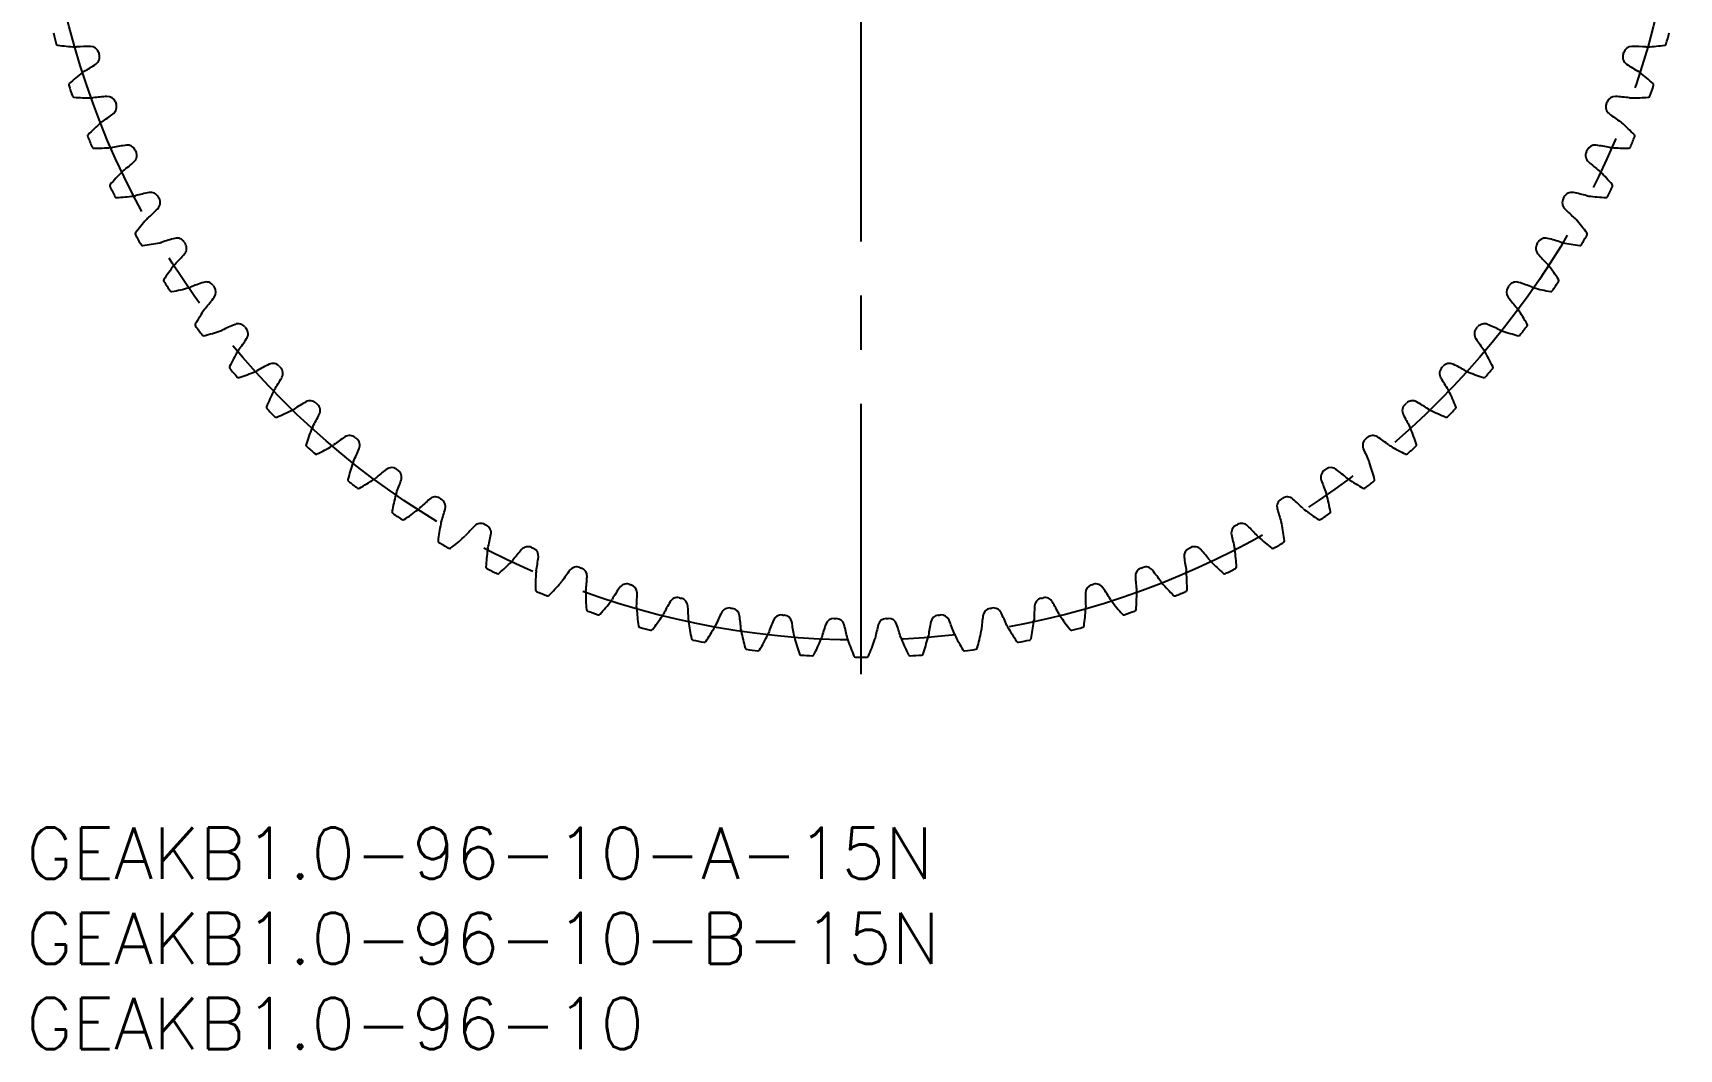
# Model space of a CAD drawing. Extents: x -1 to 169, y -13 to 123.
# Drawn here: x 0.4 to 97, y -13 to 46.6 of the extents above; entities that cross this region are included whole.
import ezdxf

# ---------------------------------------------------------------- set-up
doc = ezdxf.new("R2010")
doc.units = 0
doc.header["$LTSCALE"] = 0.5
doc.linetypes.add('CENTER', pattern=[50.8, 31.75, -6.35, 6.35, -6.35])
for name, color, linetype in [('MSM_CENTER', 1, 'CENTER'), ('MSM_CONTINUOUS', 7, 'CONTINUOUS'), ('MSM_PART_NUMBER', 7, 'CONTINUOUS')]:
    doc.layers.add(name, color=color, linetype=linetype)
doc.styles.get("Standard").update_dxf_attribs({"font": 'txt.shx', "height": 2, "bigfont": 'bigfont.shx'})

# ---------------------------------------------------------------- blocks, each defined once
blk = doc.blocks.new('*U3')
at = {"layer": 'MSM_PART_NUMBER'}
blk.add_text('GEAKB1.0-96-10-B-15N', height=3, dxfattribs=at).set_placement((0, -8))
blk = doc.blocks.new('*U4')
at = {"layer": 'MSM_PART_NUMBER'}
blk.add_text('GEAKB1.0-96-10-A-15N', height=3, dxfattribs=at).set_placement((0, -3))
blk = doc.blocks.new('*U5')
at = {"layer": 'MSM_PART_NUMBER'}
blk.add_text('GEAKB1.0-96-10', height=3, dxfattribs=at).set_placement((0, -13))

msp = doc.modelspace()

# ---------------------------------------------------------------- linework, layer by layer
at = {"layer": 'MSM_CENTER'}
msp.add_line((49, 9), (49, 109), dxfattribs=at)
msp.add_circle((49, 59), 48, dxfattribs=at)
at = {"layer": 'MSM_CONTINUOUS'}
for centre, radius, start, end in [((49, 59), 49, 194.60957, 195.39043), ((49, 59), 49, 344.60957, 345.39043), ((1.854, 46.022), 0.1, 195.39097, 262.31966), ((3.979, 61.78), 16, 262.31963, 265.9375), ((2.904, 46.649), 0.831, 265.93743, 273.1555), ((3.763, 31.072), 14.769, 89.98156, 93.15557), ((3.767, 45.341), 0.5, 16.80242, 89.98159), ((49, 59), 46.75, 196.80245, 196.94755), ((49, 59), 46.75, 343.05245, 343.19755), ((94.233, 45.341), 0.5, 90.01843, 163.19755), ((94.237, 31.072), 14.769, 86.84443, 90.01844), ((95.096, 46.649), 0.831, 266.8445, 274.06257), ((94.021, 61.78), 16, 274.0625, 277.68037), ((96.146, 46.022), 0.1, 277.68037, 344.60957), ((-4.129, 57.089), 14.769, 300.59443, 303.76844), ((3.802, 45.227), 0.5, 303.76843, 16.94755), ((94.198, 45.227), 0.5, 163.0525, 236.23159), ((102.129, 57.089), 14.769, 236.23156, 239.40557), ((2.589, 43.598), 0.1, 131.43037, 198.35957), ((49, 59), 49, 198.35957, 199.14043), ((13.11, 31.676), 16, 127.8125, 131.43037), ((3.81, 43.66), 0.831, 120.5945, 127.81257), ((94.19, 43.66), 0.831, 52.18743, 59.4055), ((84.89, 31.676), 16, 48.56963, 52.1875), ((49, 59), 49, 340.85957, 341.64043), ((95.411, 43.598), 0.1, 341.64097, 48.56966), ((2.803, 42.966), 0.1, 199.14097, 266.06966), ((3.893, 58.829), 16, 266.06963, 269.6875), ((3.81, 43.66), 0.831, 269.68742, 276.9055), ((5.686, 28.173), 14.769, 93.73156, 96.90557), ((4.757, 42.412), 0.5, 20.55243, 93.73159), ((49, 59), 46.75, 200.55245, 200.69755), ((49, 59), 46.75, 339.30245, 339.44755), ((93.243, 42.412), 0.5, 86.26843, 159.44755), ((92.314, 28.173), 14.769, 83.09443, 86.26844), ((94.19, 43.66), 0.831, 263.0945, 270.31257), ((94.107, 58.829), 16, 270.3125, 273.93037), ((95.197, 42.966), 0.1, 273.93037, 340.85957), ((-3.891, 53.618), 14.769, 304.34443, 307.51844), ((4.8, 42.3), 0.5, 307.51843, 20.69755), ((93.2, 42.3), 0.5, 159.30249, 232.48159), ((101.891, 53.618), 14.769, 232.48156, 235.65557), ((3.696, 40.595), 0.1, 135.18037, 202.10957), ((14.974, 29.388), 16, 131.5625, 135.18037), ((4.91, 40.738), 0.831, 124.3445, 131.56257), ((93.09, 40.738), 0.831, 48.43743, 55.6555), ((83.026, 29.388), 16, 44.81963, 48.4375), ((94.304, 40.595), 0.1, 337.89097, 44.81966), ((49, 59), 49, 202.10957, 202.89043), ((3.951, 39.979), 0.1, 202.89097, 269.81966), ((4.001, 55.879), 16, 269.81963, 273.4375), ((4.91, 40.738), 0.831, 273.43742, 280.6555), ((7.795, 25.406), 14.769, 97.48156, 100.65557), ((5.937, 39.554), 0.5, 24.30242, 97.48156), ((5.986, 39.445), 0.5, 311.26844, 24.44755), ((49, 59), 46.75, 204.30245, 204.44755), ((92.014, 39.445), 0.5, 155.55249, 228.73159), ((49, 59), 46.75, 335.55245, 335.69755), ((92.063, 39.554), 0.5, 82.51843, 155.69747), ((90.205, 25.406), 14.769, 79.34443, 82.51844), ((93.09, 40.738), 0.831, 259.3445, 266.56257), ((93.999, 55.879), 16, 266.5625, 270.18037), ((94.049, 39.979), 0.1, 270.18037, 337.10957), ((49, 59), 49, 337.10957, 337.89043), ((-3.425, 50.17), 14.769, 308.09443, 311.26844), ((101.425, 50.17), 14.769, 228.73156, 231.90557), ((4.997, 37.671), 0.1, 138.93037, 205.85957), ((16.984, 27.226), 16, 135.3125, 138.93037), ((6.199, 37.893), 0.831, 128.0945, 135.31257), ((91.801, 37.893), 0.831, 44.68743, 51.9055), ((81.016, 27.226), 16, 41.06963, 44.6875), ((93.003, 37.671), 0.1, 334.14097, 41.06966), ((49, 59), 49, 205.85957, 206.64043), ((5.291, 37.074), 0.1, 206.64097, 273.56966), ((4.301, 52.943), 16, 273.56963, 277.1875), ((6.199, 37.893), 0.831, 277.18743, 284.4055), ((10.08, 22.783), 14.769, 101.23156, 104.40557), ((7.301, 36.779), 0.5, 28.05242, 101.23159), ((7.357, 36.674), 0.5, 315.01844, 28.19755), ((49, 59), 46.75, 208.05245, 208.19755), ((90.643, 36.674), 0.5, 151.80249, 224.9816), ((49, 59), 46.75, 331.80245, 331.94755), ((90.699, 36.779), 0.5, 78.76843, 151.94755), ((87.92, 22.783), 14.769, 75.59443, 78.76844), ((91.801, 37.893), 0.831, 255.5945, 262.81257), ((93.699, 52.943), 16, 262.8125, 266.43037), ((92.709, 37.074), 0.1, 266.43037, 333.35957), ((49, 59), 49, 333.35957, 334.14043), ((7.671, 35.139), 0.831, 131.8445, 139.06257), ((-2.736, 46.76), 14.769, 311.84443, 315.01844), ((100.736, 46.76), 14.769, 224.98156, 228.15557), ((90.329, 35.139), 0.831, 40.93743, 48.1555), ((6.486, 34.839), 0.1, 142.68037, 209.60957), ((49, 59), 49, 209.60957, 210.39043), ((19.13, 25.2), 16, 139.0625, 142.68037), ((78.87, 25.2), 16, 37.31963, 40.9375), ((49, 59), 49, 329.60957, 330.39043), ((91.514, 34.839), 0.1, 330.39097, 37.31966), ((6.819, 34.262), 0.1, 210.39097, 277.31966), ((4.793, 50.032), 16, 277.31963, 280.9375), ((7.671, 35.139), 0.831, 280.93743, 288.1555), ((12.532, 20.315), 14.769, 104.98156, 108.15557), ((8.844, 34.1), 0.5, 31.80242, 104.98156), ((49, 59), 46.75, 211.80245, 211.94755), ((8.907, 33.998), 0.5, 318.76844, 31.94755), ((89.093, 33.998), 0.5, 148.05249, 221.23156), ((49, 59), 46.75, 328.05245, 328.19755), ((89.156, 34.1), 0.5, 75.01843, 148.19747), ((85.468, 20.315), 14.769, 71.84443, 75.01844), ((90.329, 35.139), 0.831, 251.8445, 259.06257), ((93.207, 50.032), 16, 259.0625, 262.68037), ((91.181, 34.262), 0.1, 262.68037, 329.60957), ((21.405, 23.318), 16, 142.8125, 146.43037), ((9.32, 32.487), 0.831, 135.5945, 142.81257), ((-1.824, 43.403), 14.769, 315.59443, 318.76844), ((99.824, 43.403), 14.769, 221.23156, 224.40557), ((88.68, 32.487), 0.831, 37.18743, 44.4055), ((76.595, 23.318), 16, 33.56963, 37.1875), ((8.157, 32.11), 0.1, 146.43037, 213.35957), ((49, 59), 49, 213.35957, 214.14043), ((15.141, 18.013), 14.769, 108.73156, 111.90557), ((10.558, 31.527), 0.5, 35.55242, 108.73156), ((87.442, 31.527), 0.5, 71.26843, 144.44747), ((82.859, 18.013), 14.769, 68.09443, 71.26844), ((49, 59), 49, 325.85957, 326.64043), ((89.843, 32.11), 0.1, 326.64097, 33.56966), ((8.527, 31.556), 0.1, 214.14043, 281.06966), ((5.474, 47.16), 16, 281.06963, 284.6875), ((9.32, 32.487), 0.831, 284.68743, 291.9055), ((-0.695, 40.112), 14.769, 319.34443, 322.51844), ((49, 59), 46.75, 215.55245, 215.69755), ((10.628, 31.429), 0.5, 322.51844, 35.69755), ((87.372, 31.429), 0.5, 144.30249, 217.48156), ((49, 59), 46.75, 324.30245, 324.44755), ((98.695, 40.112), 14.769, 217.48156, 220.65557), ((88.68, 32.487), 0.831, 248.0945, 255.31257), ((92.526, 47.16), 16, 255.3125, 258.93037), ((89.473, 31.556), 0.1, 258.93037, 325.85957), ((23.798, 21.59), 16, 146.5625, 150.18037), ((11.139, 29.949), 0.831, 139.3445, 146.56257), ((86.861, 29.949), 0.831, 33.43743, 40.6555), ((74.202, 21.59), 16, 29.81963, 33.4375), ((10.003, 29.497), 0.1, 150.18037, 217.10957), ((49, 59), 49, 217.10957, 217.89043), ((6.342, 44.339), 16, 284.81963, 288.4375), ((11.139, 29.949), 0.831, 288.43743, 295.6555), ((17.894, 15.886), 14.769, 112.48156, 115.65557), ((12.437, 29.071), 0.5, 39.30242, 112.48156), ((49, 59), 46.75, 219.30245, 219.44755), ((12.513, 28.979), 0.5, 326.26844, 39.44747), ((85.487, 28.979), 0.5, 140.55249, 213.73156), ((49, 59), 46.75, 320.55245, 320.69755), ((85.563, 29.071), 0.5, 67.51843, 140.69755), ((80.106, 15.886), 14.769, 64.34443, 67.51844), ((86.861, 29.949), 0.831, 244.3445, 251.56257), ((91.658, 44.339), 16, 251.5625, 255.18037), ((49, 59), 49, 322.10957, 322.89043), ((87.997, 29.497), 0.1, 322.89097, 29.81965), ((10.409, 28.968), 0.1, 217.89097, 284.81966), ((13.121, 27.535), 0.831, 143.0945, 150.31257), ((0.646, 36.902), 14.769, 323.09443, 326.26844), ((97.354, 36.902), 14.769, 213.73156, 216.90557), ((84.879, 27.535), 0.831, 29.68743, 36.9055), ((87.591, 28.968), 0.1, 255.18037, 322.10957), ((12.016, 27.009), 0.1, 153.93037, 220.85957), ((26.299, 20.022), 16, 150.3125, 153.93037), ((20.78, 13.944), 14.769, 116.23156, 119.40557), ((14.473, 26.744), 0.5, 43.05242, 116.23156), ((49, 59), 46.75, 223.05245, 223.19755), ((49, 59), 46.75, 316.80245, 316.94755), ((83.527, 26.744), 0.5, 63.76844, 136.94747), ((77.22, 13.944), 14.769, 60.59443, 63.76844), ((71.701, 20.022), 16, 26.06963, 29.6875), ((85.984, 27.009), 0.1, 319.14097, 26.06965), ((49, 59), 49, 220.85957, 221.64043), ((12.456, 26.508), 0.1, 221.64097, 288.56966), ((7.392, 41.58), 16, 288.56963, 292.1875), ((13.121, 27.535), 0.831, 292.18743, 299.4055), ((2.195, 33.787), 14.769, 326.84443, 330.01844), ((14.555, 26.657), 0.5, 330.01844, 43.19747), ((83.445, 26.657), 0.5, 136.80241, 209.98156), ((95.805, 33.787), 14.769, 209.98156, 213.15557), ((84.879, 27.535), 0.831, 240.5945, 247.81257), ((90.608, 41.58), 16, 247.8125, 251.43037), ((85.544, 26.508), 0.1, 251.43037, 318.35957), ((49, 59), 49, 318.35957, 319.14043), ((28.896, 18.621), 16, 154.0625, 157.68037), ((15.255, 25.255), 0.831, 146.8445, 154.06257), ((82.745, 25.255), 0.831, 25.93743, 33.1555), ((69.104, 18.621), 16, 22.31963, 25.9375), ((14.188, 24.659), 0.1, 157.68037, 224.60957), ((49, 59), 49, 224.60957, 225.39043), ((8.621, 38.896), 16, 292.31963, 295.9375), ((15.255, 25.255), 0.831, 295.93743, 303.1555), ((23.787, 12.195), 14.769, 119.98156, 123.15557), ((16.657, 24.555), 0.5, 46.80242, 119.9816), ((3.944, 30.78), 14.769, 330.59443, 333.76844), ((49, 59), 46.75, 226.80245, 226.94755), ((16.744, 24.473), 0.5, 333.76844, 46.94755), ((81.256, 24.473), 0.5, 133.05241, 206.23159), ((94.056, 30.78), 14.769, 206.23156, 209.40557), ((49, 59), 46.75, 313.05245, 313.19755), ((81.343, 24.555), 0.5, 60.01843, 133.19755), ((74.213, 12.195), 14.769, 56.84443, 60.01844), ((82.745, 25.255), 0.831, 236.8445, 244.06257), ((89.379, 38.896), 16, 244.0625, 247.68037), ((49, 59), 49, 314.60957, 315.39043), ((83.812, 24.659), 0.1, 315.39097, 22.31966), ((14.659, 24.188), 0.1, 225.39043, 292.31966), ((31.58, 17.392), 16, 157.8125, 161.43037), ((17.535, 23.121), 0.831, 150.5945, 157.81257), ((80.465, 23.121), 0.831, 22.18743, 29.4055), ((66.42, 17.392), 16, 18.56963, 22.1875), ((83.341, 24.188), 0.1, 247.68037, 314.60957), ((16.508, 22.456), 0.1, 161.43037, 228.35957), ((49, 59), 49, 228.35957, 229.14043), ((10.022, 36.299), 16, 296.06963, 299.6875), ((17.535, 23.121), 0.831, 299.68743, 306.9055), ((26.902, 10.646), 14.769, 123.73156, 126.90557), ((18.979, 22.513), 0.5, 50.55242, 123.73159), ((5.886, 27.894), 14.769, 334.34443, 337.51844), ((49, 59), 46.75, 230.55245, 230.69755), ((19.071, 22.437), 0.5, 337.51844, 50.69755), ((78.929, 22.437), 0.5, 129.30249, 202.48159), ((92.114, 27.894), 14.769, 202.48156, 205.65557), ((49, 59), 46.75, 309.30245, 309.44755), ((79.021, 22.513), 0.5, 56.26843, 129.44755), ((71.098, 10.646), 14.769, 53.09443, 56.26844), ((80.465, 23.121), 0.831, 233.0945, 240.31257), ((87.978, 36.299), 16, 240.3125, 243.93037), ((49, 59), 49, 310.85957, 311.64043), ((81.492, 22.456), 0.1, 311.64097, 18.56965), ((17.009, 22.016), 0.1, 229.14043, 296.06966), ((34.339, 16.342), 16, 161.5625, 165.18037), ((19.949, 21.139), 0.831, 154.3445, 161.56257), ((78.051, 21.139), 0.831, 18.43743, 25.6555), ((63.661, 16.342), 16, 14.81963, 18.4375), ((80.991, 22.016), 0.1, 243.93037, 310.85957), ((18.968, 20.409), 0.1, 165.18037, 232.10957), ((49, 59), 49, 232.10957, 232.89043), ((11.59, 33.798), 16, 299.81963, 303.4375), ((19.949, 21.139), 0.831, 303.43743, 310.6555), ((30.112, 9.305), 14.769, 127.48156, 130.65557), ((21.429, 20.628), 0.5, 54.30242, 127.48159), ((8.013, 25.141), 14.769, 338.09443, 341.26844), ((49, 59), 46.75, 234.30245, 234.44755), ((21.527, 20.558), 0.5, 341.26843, 54.44755), ((76.473, 20.558), 0.5, 125.55249, 198.73156), ((89.987, 25.141), 14.769, 198.73156, 201.90557), ((49, 59), 46.75, 305.55245, 305.69755), ((76.571, 20.628), 0.5, 52.51843, 125.69755), ((67.888, 9.305), 14.769, 49.34443, 52.51844), ((78.051, 21.139), 0.831, 229.3445, 236.56257), ((86.41, 33.798), 16, 236.5625, 240.18037), ((49, 59), 49, 307.10957, 307.89043), ((79.032, 20.409), 0.1, 307.89097, 14.81966), ((19.497, 20.003), 0.1, 232.89043, 299.81966), ((37.16, 15.474), 16, 165.3125, 168.93037), ((22.487, 19.32), 0.831, 158.0945, 165.31257), ((23.998, 18.907), 0.5, 58.05242, 131.23156), ((49, 59), 46.75, 238.05245, 238.19755), ((49, 59), 46.75, 301.80245, 301.94755), ((74.002, 18.907), 0.5, 48.76843, 121.94747), ((75.513, 19.32), 0.831, 14.68743, 21.9055), ((60.84, 15.474), 16, 11.06963, 14.6875), ((78.503, 20.003), 0.1, 240.18037, 307.10957), ((21.556, 18.527), 0.1, 168.93037, 235.85957), ((49, 59), 49, 235.85957, 236.64043), ((13.318, 31.405), 16, 303.56963, 307.1875), ((22.487, 19.32), 0.831, 307.18743, 314.4055), ((33.403, 8.176), 14.769, 131.23156, 134.40557), ((10.315, 22.532), 14.769, 341.84443, 345.01844), ((24.1, 18.844), 0.5, 345.01843, 58.19755), ((73.9, 18.844), 0.5, 121.80249, 194.98156), ((87.685, 22.532), 14.769, 194.98156, 198.15557), ((64.597, 8.176), 14.769, 45.59443, 48.76844), ((75.513, 19.32), 0.831, 225.5945, 232.81257), ((84.682, 31.405), 16, 232.8125, 236.43037), ((49, 59), 49, 303.35957, 304.14043), ((76.444, 18.527), 0.1, 304.14043, 11.06966), ((22.11, 18.157), 0.1, 236.64043, 303.56967), ((40.032, 14.793), 16, 169.0625, 172.68037), ((25.139, 17.671), 0.831, 161.8445, 169.06257), ((36.76, 7.264), 14.769, 134.98156, 138.15557), ((26.674, 17.357), 0.5, 61.80242, 134.98156), ((49, 59), 46.75, 241.80245, 241.94755), ((26.779, 17.301), 0.5, 348.76843, 61.94755), ((71.221, 17.301), 0.5, 118.05249, 191.23156), ((49, 59), 46.75, 298.05245, 298.19755), ((71.326, 17.357), 0.5, 45.01843, 118.19747), ((61.24, 7.264), 14.769, 41.84443, 45.01844), ((72.861, 17.671), 0.831, 10.93743, 18.1555), ((57.968, 14.793), 16, 7.31963, 10.9375), ((75.89, 18.157), 0.1, 236.43037, 303.35957), ((24.262, 16.819), 0.1, 172.68037, 239.60957), ((49, 59), 49, 239.60957, 240.39043), ((15.2, 29.13), 16, 307.31963, 310.9375), ((25.139, 17.671), 0.831, 310.93743, 318.1555), ((12.783, 20.08), 14.769, 345.59443, 348.76844), ((29.445, 15.986), 0.5, 65.55242, 138.73159), ((49, 59), 46.75, 245.55245, 245.69755), ((49, 59), 46.75, 294.30245, 294.44755), ((68.555, 15.986), 0.5, 41.26843, 114.44747), ((85.217, 20.08), 14.769, 191.23156, 194.40557), ((72.861, 17.671), 0.831, 221.8445, 229.06257), ((82.8, 29.13), 16, 229.0625, 232.68037), ((49, 59), 49, 299.60957, 300.39043), ((73.738, 16.819), 0.1, 300.39043, 7.31966), ((24.839, 16.486), 0.1, 240.39097, 307.31967), ((42.943, 14.301), 16, 172.8125, 176.43037), ((27.893, 16.199), 0.831, 165.5945, 172.81257), ((17.226, 26.984), 16, 311.06963, 314.6875), ((27.893, 16.199), 0.831, 314.68743, 321.9055), ((40.17, 6.575), 14.769, 138.73156, 141.90557), ((29.554, 15.937), 0.5, 352.51843, 65.69755), ((15.406, 17.795), 14.769, 349.34443, 352.51844), ((68.446, 15.937), 0.5, 114.30249, 187.48159), ((82.594, 17.795), 14.769, 187.48156, 190.65557), ((57.83, 6.575), 14.769, 38.09443, 41.26844), ((70.107, 16.199), 0.831, 218.0945, 225.31257), ((80.774, 26.984), 16, 225.3125, 228.93037), ((70.107, 16.199), 0.831, 7.18743, 14.4055), ((55.057, 14.301), 16, 3.56963, 7.1875), ((73.161, 16.486), 0.1, 232.68037, 299.60957), ((27.074, 15.291), 0.1, 176.43037, 243.35957), ((49, 59), 49, 243.35957, 244.14043), ((27.671, 14.997), 0.1, 244.14043, 311.06967), ((45.879, 14.001), 16, 176.5625, 180.18037), ((30.738, 14.91), 0.831, 169.3445, 176.56257), ((43.618, 6.109), 14.769, 142.48156, 145.65557), ((32.3, 14.8), 0.5, 69.30249, 142.48159), ((49, 59), 46.75, 249.30245, 249.44755), ((32.412, 14.757), 0.5, 356.26843, 69.44755), ((18.173, 15.686), 14.769, 353.09443, 356.26844), ((65.588, 14.757), 0.5, 110.55249, 183.73156), ((79.827, 15.686), 14.769, 183.73156, 186.90557), ((49, 59), 46.75, 290.55245, 290.69755), ((65.7, 14.8), 0.5, 37.51843, 110.69747), ((54.382, 6.109), 14.769, 34.34443, 37.51844), ((67.262, 14.91), 0.831, 3.43743, 10.6555), ((52.121, 14.001), 16, 359.81963, 3.4375), ((70.329, 14.997), 0.1, 228.93037, 295.85957), ((49, 59), 49, 295.85957, 296.64043), ((70.926, 15.291), 0.1, 296.64097, 3.56966), ((29.979, 13.951), 0.1, 180.18037, 247.10957), ((49, 59), 49, 247.10957, 247.89043), ((30.595, 13.696), 0.1, 247.89043, 314.81967), ((19.388, 24.974), 16, 314.81963, 318.4375), ((30.738, 14.91), 0.831, 318.43743, 325.6555), ((33.66, 13.81), 0.831, 173.0945, 180.31257), ((48.829, 13.893), 16, 180.3125, 183.93037), ((47.089, 5.871), 14.769, 146.23156, 149.40557), ((35.227, 13.802), 0.5, 73.05249, 146.2316), ((49, 59), 46.75, 253.05245, 253.19755), ((35.341, 13.767), 0.5, 0.01843, 73.19755), ((21.072, 13.763), 14.769, 356.84443, 0.01844), ((62.659, 13.767), 0.5, 106.80249, 179.98156), ((76.928, 13.763), 14.769, 179.98156, 183.15557), ((49, 59), 46.75, 286.80245, 286.94755), ((62.773, 13.802), 0.5, 33.76843, 106.94755), ((50.911, 5.871), 14.769, 30.59443, 33.76844), ((49.171, 13.893), 16, 356.06963, 359.6875), ((64.34, 13.81), 0.831, 359.68743, 6.9055), ((67.262, 14.91), 0.831, 214.3445, 221.56257), ((78.612, 24.974), 16, 221.5625, 225.18037), ((67.405, 13.696), 0.1, 225.18037, 292.10957), ((49, 59), 49, 292.10957, 292.89043), ((68.021, 13.951), 0.1, 292.89043, 359.81966), ((32.966, 12.803), 0.1, 183.93037, 250.85957), ((49, 59), 49, 250.85957, 251.64043), ((21.676, 23.11), 16, 318.56963, 322.1875), ((33.66, 13.81), 0.831, 322.18743, 329.4055), ((36.649, 12.904), 0.831, 176.8445, 184.06257), ((51.78, 13.979), 16, 184.0625, 187.68037), ((50.568, 5.859), 14.769, 149.98156, 153.15557), ((38.212, 12.998), 0.5, 76.80249, 149.98159), ((49, 59), 46.75, 256.80245, 256.94755), ((38.329, 12.971), 0.5, 3.76843, 76.94755), ((24.091, 12.033), 14.769, 0.59443, 3.76844), ((54.04, 6.076), 14.769, 153.73156, 156.90557), ((41.244, 12.391), 0.5, 80.55249, 153.7316), ((49, 59), 46.75, 260.55245, 260.69755), ((41.362, 12.371), 0.5, 7.51843, 80.69755), ((56.638, 12.371), 0.5, 99.30249, 172.48159), ((49, 59), 46.75, 279.30245, 279.44755), ((56.756, 12.391), 0.5, 26.26843, 99.44755), ((43.96, 6.076), 14.769, 23.09443, 26.26844), ((73.909, 12.033), 14.769, 176.23156, 179.40557), ((59.671, 12.971), 0.5, 103.05249, 176.23156), ((49, 59), 46.75, 283.05245, 283.19755), ((59.788, 12.998), 0.5, 30.01842, 103.19747), ((47.432, 5.859), 14.769, 26.84443, 30.01844), ((46.22, 13.979), 16, 352.31963, 355.9375), ((61.351, 12.904), 0.831, 355.93743, 3.1555), ((64.34, 13.81), 0.831, 210.5945, 217.81257), ((76.324, 23.11), 16, 217.8125, 221.43037), ((49, 59), 49, 288.35957, 289.14043), ((65.034, 12.803), 0.1, 289.14043, 356.06966), ((33.598, 12.589), 0.1, 251.64043, 318.56966), ((36.022, 11.854), 0.1, 187.68037, 254.60957), ((49, 59), 49, 254.60957, 255.39043), ((36.666, 11.681), 0.1, 255.39043, 322.31967), ((24.082, 21.4), 16, 322.31963, 325.9375), ((36.649, 12.904), 0.831, 325.93743, 333.1555), ((39.69, 12.195), 0.831, 180.5945, 187.81257), ((54.718, 14.257), 16, 187.8125, 191.43037), ((26.595, 19.851), 16, 326.06963, 329.6875), ((39.69, 12.195), 0.831, 329.68743, 336.9055), ((27.216, 10.504), 14.769, 4.34443, 7.51844), ((42.771, 11.686), 0.831, 184.3445, 191.56257), ((57.49, 6.519), 14.769, 157.48156, 160.65557), ((44.309, 11.983), 0.5, 84.30249, 157.4816), ((49, 59), 46.75, 264.30245, 264.44755), ((44.428, 11.972), 0.5, 11.26843, 84.44755), ((30.434, 9.183), 14.769, 8.09443, 11.26844), ((60.905, 7.186), 14.769, 161.23156, 164.40557), ((47.394, 11.777), 0.5, 88.05249, 161.23156), ((49, 59), 46.75, 268.05245, 268.19755), ((47.514, 11.773), 0.5, 15.01843, 88.19755), ((33.732, 8.076), 14.769, 11.84443, 15.01844), ((64.268, 8.076), 14.769, 164.98156, 168.15557), ((50.486, 11.773), 0.5, 91.80249, 164.98156), ((49, 59), 46.75, 271.80245, 271.94755), ((50.606, 11.777), 0.5, 18.76843, 91.94747), ((37.095, 7.186), 14.769, 15.59443, 18.76844), ((67.566, 9.183), 14.769, 168.73156, 171.90557), ((53.572, 11.972), 0.5, 95.55249, 168.73156), ((49, 59), 46.75, 275.55245, 275.69755), ((53.691, 11.983), 0.5, 22.51843, 95.69747), ((40.51, 6.519), 14.769, 19.34443, 22.51844), ((55.229, 11.686), 0.831, 348.43743, 355.6555), ((70.784, 10.504), 14.769, 172.48156, 175.65557), ((58.31, 12.195), 0.831, 203.0945, 210.31257), ((71.405, 19.851), 16, 210.3125, 213.93037), ((43.282, 14.257), 16, 348.56963, 352.1875), ((58.31, 12.195), 0.831, 352.18743, 359.4055), ((61.351, 12.904), 0.831, 206.8445, 214.06257), ((73.918, 21.4), 16, 214.0625, 217.68037), ((61.334, 11.681), 0.1, 217.68037, 284.60957), ((49, 59), 49, 284.60957, 285.39043), ((61.978, 11.854), 0.1, 285.39097, 352.31966), ((64.402, 12.589), 0.1, 221.43037, 288.35957), ((39.133, 11.106), 0.1, 191.43037, 258.35957), ((49, 59), 49, 258.35957, 259.14043), ((39.787, 10.976), 0.1, 259.14043, 326.06967), ((57.632, 14.727), 16, 191.5625, 195.18037), ((29.203, 18.469), 16, 329.81963, 333.4375), ((42.771, 11.686), 0.831, 333.43743, 340.6555), ((45.879, 11.38), 0.831, 188.0945, 195.31257), ((60.509, 15.386), 16, 195.3125, 198.93037), ((31.896, 17.261), 16, 333.56963, 337.1875), ((45.879, 11.38), 0.831, 337.18743, 344.4055), ((49, 11.278), 0.831, 191.8445, 199.06257), ((63.337, 16.232), 16, 199.0625, 202.68037), ((34.663, 16.232), 16, 337.31963, 340.9375), ((49, 11.278), 0.831, 340.93743, 348.1555), ((52.121, 11.38), 0.831, 195.5945, 202.81257), ((66.104, 17.261), 16, 202.8125, 206.43037), ((37.491, 15.386), 16, 341.06963, 344.6875), ((52.121, 11.38), 0.831, 344.68743, 351.9055), ((55.229, 11.686), 0.831, 199.3445, 206.56257), ((68.797, 18.469), 16, 206.5625, 210.18037), ((40.368, 14.727), 16, 344.81963, 348.4375), ((58.213, 10.976), 0.1, 213.93037, 280.85957), ((49, 59), 49, 280.85957, 281.64043), ((58.867, 11.106), 0.1, 281.64097, 348.56967), ((42.287, 10.563), 0.1, 195.18037, 262.10957), ((49, 59), 49, 262.10957, 262.89043), ((42.948, 10.476), 0.1, 262.89043, 329.81967), ((45.469, 10.228), 0.1, 198.93037, 265.85957), ((49, 59), 49, 265.85957, 266.64043), ((46.134, 10.184), 0.1, 266.64043, 333.56967), ((48.667, 10.101), 0.1, 202.68037, 269.60957), ((49, 59), 49, 269.60957, 270.39043), ((49.333, 10.101), 0.1, 270.39043, 337.31967), ((51.866, 10.184), 0.1, 206.43037, 273.35957), ((49, 59), 49, 273.35957, 274.14043), ((52.531, 10.228), 0.1, 274.14043, 341.06967), ((55.052, 10.476), 0.1, 210.18037, 277.10957), ((49, 59), 49, 277.10957, 277.89043), ((55.713, 10.563), 0.1, 277.89097, 344.81967)]:
    msp.add_arc(centre, radius, start, end, dxfattribs=at)

# ---------------------------------------------------------------- block references
for name in ['*U4', '*U3', '*U5']:
    msp.add_blockref(name, (0, 0), dxfattribs=at)

doc.saveas('drawing.dxf')
